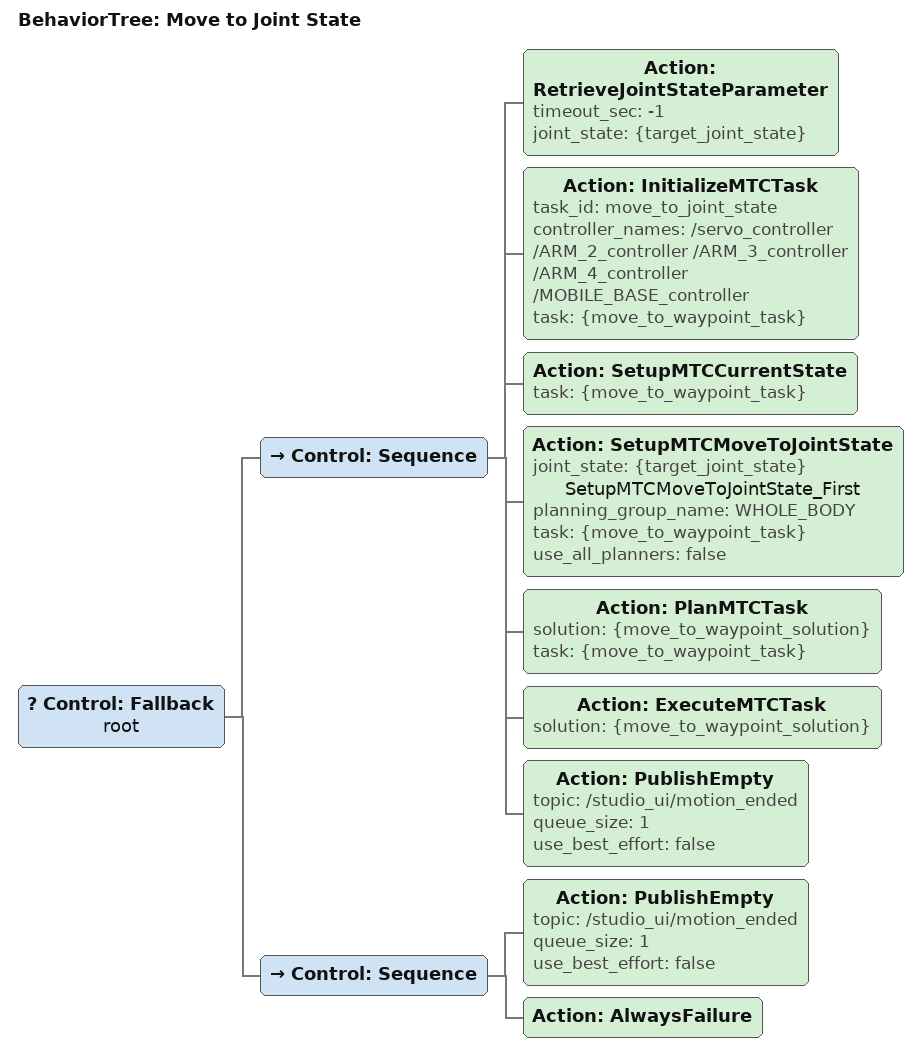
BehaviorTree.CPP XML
<?xml version="1.0"?>
<root BTCPP_format="4" main_tree_to_execute="Move to Joint State">
  <BehaviorTree ID="Move to Joint State" _description="Move to a specified joint state">
    <Control ID="Fallback" name="root">
      <Control ID="Sequence">
        <Action ID="RetrieveJointStateParameter" timeout_sec="-1" joint_state="{target_joint_state}"/>
        <Action ID="InitializeMTCTask" task_id="move_to_joint_state" controller_names="/servo_controller /ARM_2_controller /ARM_3_controller /ARM_4_controller /MOBILE_BASE_controller" task="{move_to_waypoint_task}"/>
        <Action ID="SetupMTCCurrentState" task="{move_to_waypoint_task}"/>
        <Action ID="SetupMTCMoveToJointState" joint_state="{target_joint_state}" name="SetupMTCMoveToJointState_First" planning_group_name="WHOLE_BODY" task="{move_to_waypoint_task}" use_all_planners="false" />
        <Action ID="PlanMTCTask" solution="{move_to_waypoint_solution}" task="{move_to_waypoint_task}"/>
        <Action ID="ExecuteMTCTask" solution="{move_to_waypoint_solution}"/>
        <Action ID="PublishEmpty" topic="/studio_ui/motion_ended" queue_size="1" use_best_effort="false"/>
      </Control>
      <Control ID="Sequence">
        <Action ID="PublishEmpty" topic="/studio_ui/motion_ended" queue_size="1" use_best_effort="false"/>
        <Action ID="AlwaysFailure"/>
      </Control>
    </Control>
  </BehaviorTree>
</root>
